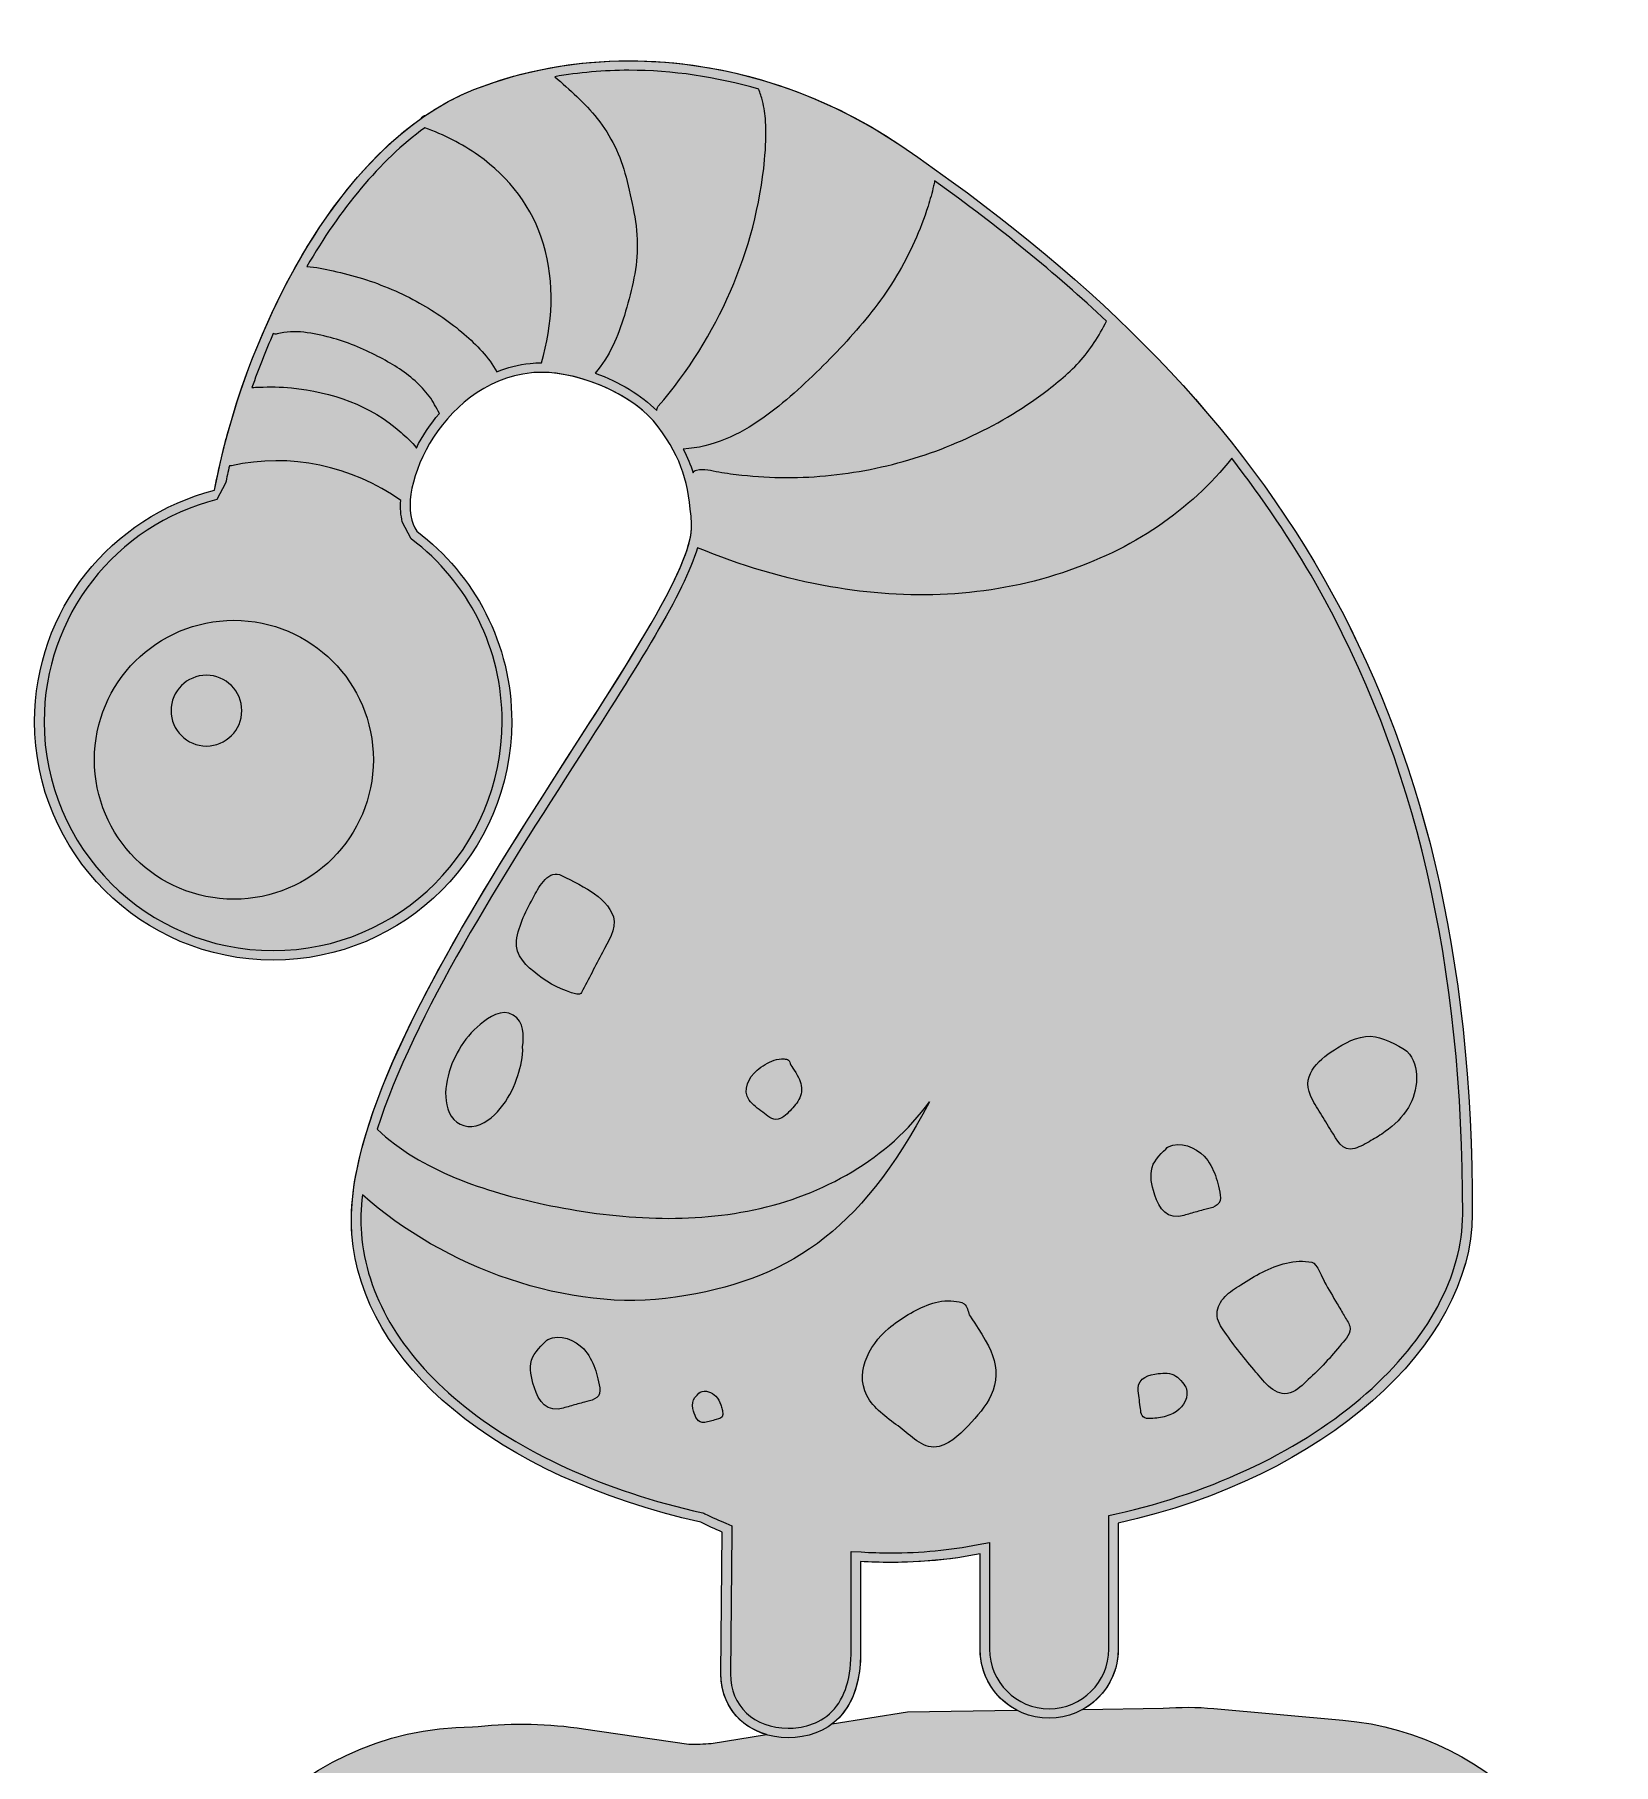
# Model space of a CAD drawing. Header units: millimetres. Extents: x 29 to 221, y -125 to -23.
# Drawn here: x 95.9 to 154.4, y -90 to -25.9 of the extents above; entities that cross this region are included whole.
import ezdxf

# ---------------------------------------------------------------- set-up
doc = ezdxf.new("R2010")
doc.units = ezdxf.units.MM
doc.header["$MEASUREMENT"] = 0
doc.layers.add('engraving', color=7, linetype='Continuous')
doc.layers.add('Layer 1', color=7, linetype='Continuous')

# ---------------------------------------------------------------- blocks, each defined once
blk = doc.blocks.new('block 3')
at = {"layer": 'engraving'}
h = blk.add_hatch(color=1, dxfattribs=at)
h.dxf.hatch_style = 2
edge = h.paths.add_edge_path()
edge.add_spline(control_points=[(95.912, -51.362), (95.912, -56.24), (99.866, -60.194), (104.744, -60.194), (109.621, -60.194), (113.575, -56.24), (113.575, -51.362), (113.575, -48.485), (112.198, -45.929), (110.068, -44.317), (110.068, -44.317), (110.068, -44.317), (110.068, -44.317), (109.121, -43.103), (110.85, -38.822), (114.302, -38.452), (114.422, -38.439), (114.546, -38.433), (114.674, -38.433), (116.177, -38.433), (118.157, -39.298), (118.993, -40.445), (119.9, -41.689), (120.126, -42.501), (120.234, -44.037), (120.455, -47.193), (108.898, -60.516), (107.734, -68.588), (107.733, -68.592), (107.733, -68.595), (107.732, -68.599), (107.732, -68.599), (107.733, -68.6), (107.733, -68.6), (107.645, -69.214), (107.615, -69.798), (107.658, -70.344), (108.031, -75.152), (112.998, -79.294), (120.571, -81.006), (120.833, -81.136), (121.098, -81.259), (121.371, -81.37), (121.371, -81.37), (121.319, -86.62), (121.319, -86.62), (121.319, -88.027), (122.403, -88.981), (123.811, -88.981), (125.218, -88.981), (126.538, -88.104), (126.488, -85.705), (126.488, -85.705), (126.488, -82.459), (126.488, -82.459), (126.858, -82.48), (127.229, -82.492), (127.6, -82.492), (128.711, -82.492), (129.827, -82.392), (130.911, -82.178), (130.911, -82.178), (130.911, -85.705), (130.911, -85.705), (130.911, -87.112), (132.062, -88.264), (133.469, -88.264), (134.876, -88.264), (136.028, -87.112), (136.028, -85.705), (136.028, -85.705), (136.028, -81.037), (136.028, -81.037), (143.676, -79.345), (149.121, -74.457), (149.133, -69.604), (149.181, -50.37), (141.499, -39.272), (127.975, -30.038), (125.023, -28.023), (121.457, -26.899), (117.913, -26.899), (115.958, -26.899), (114.008, -27.241), (112.174, -27.965), (111.557, -28.209), (110.965, -28.531), (110.399, -28.914), (110.32, -28.917), (110.262, -28.965), (110.228, -29.031), (106.721, -31.504), (104.229, -36.41), (103.046, -40.749), (102.999, -40.895), (102.959, -41.044), (102.929, -41.194), (102.789, -41.742), (102.671, -42.279), (102.576, -42.799), (102.576, -42.8), (102.576, -42.8), (102.576, -42.8), (98.747, -43.766), (95.912, -47.233), (95.912, -51.362)], knot_values=[0, 0, 0, 0, 1, 1, 1, 2, 2, 2, 3, 3, 3, 4, 4, 4, 5, 5, 5, 6, 6, 6, 7, 7, 7, 8, 8, 8, 9, 9, 9, 10, 10, 10, 11, 11, 11, 12, 12, 12, 13, 13, 13, 14, 14, 14, 15, 15, 15, 16, 16, 16, 17, 17, 17, 18, 18, 18, 19, 19, 19, 20, 20, 20, 21, 21, 21, 22, 22, 22, 23, 23, 23, 24, 24, 24, 25, 25, 25, 26, 26, 26, 27, 27, 27, 28, 28, 28, 29, 29, 29, 30, 30, 30, 31, 31, 31, 32, 32, 32, 33, 33, 33, 34, 34, 34, 35, 35, 35, 35], degree=3, periodic=1)
edge = h.paths.add_edge_path()
edge.add_spline(control_points=[(120.452, -44.925), (122.037, -45.582), (123.687, -46.077), (125.378, -46.372), (128.233, -46.87), (131.205, -46.772), (133.966, -45.852), (135.218, -45.434), (136.428, -44.87), (137.518, -44.122), (138.524, -43.433), (139.48, -42.584), (140.23, -41.614), (141.39, -43.106), (142.425, -44.644), (143.337, -46.246), (147.023, -52.721), (148.803, -60.361), (148.78, -69.604), (148.774, -71.864), (147.507, -74.221), (145.211, -76.241), (142.858, -78.311), (139.569, -79.892), (135.952, -80.692), (135.952, -80.692), (135.675, -80.754), (135.675, -80.754), (135.675, -80.754), (135.675, -85.705), (135.675, -85.705), (135.675, -86.921), (134.686, -87.911), (133.469, -87.911), (132.253, -87.911), (131.264, -86.921), (131.264, -85.705), (131.264, -85.705), (131.264, -81.749), (131.264, -81.749), (131.264, -81.749), (130.843, -81.832), (130.843, -81.832), (129.809, -82.035), (128.718, -82.139), (127.6, -82.139), (127.24, -82.139), (126.873, -82.128), (126.509, -82.106), (126.509, -82.106), (126.136, -82.084), (126.136, -82.084), (126.136, -82.084), (126.136, -85.705), (126.136, -85.705), (126.157, -86.737), (125.92, -87.51), (125.43, -88.01), (124.929, -88.521), (124.273, -88.629), (123.811, -88.629), (122.551, -88.629), (121.671, -87.803), (121.671, -86.62), (121.671, -86.62), (121.724, -81.374), (121.724, -81.374), (121.724, -81.374), (121.726, -81.134), (121.726, -81.134), (121.726, -81.134), (121.504, -81.044), (121.504, -81.044), (121.268, -80.948), (121.014, -80.832), (120.728, -80.69), (120.728, -80.69), (120.69, -80.671), (120.69, -80.671), (120.69, -80.671), (120.649, -80.661), (120.649, -80.661), (116.995, -79.835), (113.88, -78.419), (111.64, -76.564), (109.441, -74.744), (108.186, -72.583), (108.009, -70.317), (107.974, -69.865), (107.991, -69.386), (108.049, -68.884), (111.052, -71.567), (115.706, -73.276), (119.644, -72.674), (123.721, -72.05), (126.425, -70.393), (129.04, -65.439), (127.522, -67.555), (125.084, -68.899), (122.537, -69.439), (119.989, -69.978), (117.332, -69.77), (114.784, -69.236), (112.615, -68.78), (110.207, -67.987), (108.596, -66.458), (109.939, -62.225), (113.268, -57.039), (116.081, -52.656), (118.21, -49.34), (119.965, -46.604), (120.452, -44.925)], knot_values=[0, 0, 0, 0, 1, 1, 1, 2, 2, 2, 3, 3, 3, 4, 4, 4, 5, 5, 5, 6, 6, 6, 7, 7, 7, 8, 8, 8, 9, 9, 9, 10, 10, 10, 11, 11, 11, 12, 12, 12, 13, 13, 13, 14, 14, 14, 15, 15, 15, 16, 16, 16, 17, 17, 17, 18, 18, 18, 19, 19, 19, 20, 20, 20, 21, 21, 21, 22, 22, 22, 23, 23, 23, 24, 24, 24, 25, 25, 25, 26, 26, 26, 27, 27, 27, 28, 28, 28, 29, 29, 29, 30, 30, 30, 31, 31, 31, 32, 32, 32, 33, 33, 33, 34, 34, 34, 35, 35, 35, 36, 36, 36, 37, 37, 37, 37], degree=3, periodic=1)
edge = h.paths.add_edge_path()
edge.add_spline(control_points=[(119.927, -41.274), (121.007, -41.211), (121.992, -40.753), (122.866, -40.132), (123.676, -39.557), (124.405, -38.879), (125.108, -38.18), (125.785, -37.507), (126.435, -36.803), (127.015, -36.045), (127.594, -35.286), (128.098, -34.456), (128.489, -33.584), (128.679, -33.161), (128.847, -32.721), (128.988, -32.278), (129.066, -32.033), (129.135, -31.784), (129.191, -31.533), (129.205, -31.469), (129.219, -31.409), (129.231, -31.349), (131.608, -33.051), (133.718, -34.771), (135.594, -36.539), (135.311, -37.089), (135.004, -37.596), (134.579, -38.056), (134.152, -38.516), (133.665, -38.911), (133.159, -39.28), (131.353, -40.597), (129.24, -41.522), (127.054, -41.982), (125.961, -42.213), (124.849, -42.334), (123.731, -42.329), (123.184, -42.327), (122.638, -42.296), (122.094, -42.237), (121.811, -42.206), (121.528, -42.168), (121.246, -42.121), (120.964, -42.073), (120.7, -41.986), (120.416, -42.051), (120.349, -42.067), (120.311, -42.108), (120.286, -42.156), (120.196, -41.861), (120.081, -41.572), (119.927, -41.274)], knot_values=[0, 0, 0, 0, 1, 1, 1, 2, 2, 2, 3, 3, 3, 4, 4, 4, 5, 5, 5, 6, 6, 6, 7, 7, 7, 8, 8, 8, 9, 9, 9, 10, 10, 10, 11, 11, 11, 12, 12, 12, 13, 13, 13, 14, 14, 14, 15, 15, 15, 16, 16, 16, 17, 17, 17, 17], degree=3, periodic=1)
edge = h.paths.add_edge_path()
edge.add_spline(control_points=[(116.664, -38.462), (117.192, -37.854), (117.52, -37.09), (117.745, -36.324), (117.979, -35.529), (118.214, -34.674), (118.225, -33.841), (118.238, -32.967), (118.019, -32.055), (117.806, -31.212), (117.603, -30.407), (117.254, -29.683), (116.736, -29.034), (116.277, -28.459), (115.725, -27.967), (115.167, -27.49), (116.06, -27.333), (116.977, -27.251), (117.913, -27.251), (119.527, -27.251), (121.152, -27.493), (122.721, -27.95), (122.768, -28.095), (122.822, -28.239), (122.859, -28.387), (122.919, -28.632), (122.954, -28.884), (122.973, -29.135), (123.008, -29.612), (122.98, -30.092), (122.935, -30.568), (122.619, -33.932), (121.193, -37.133), (119.001, -39.691), (118.958, -39.741), (118.943, -39.797), (118.943, -39.852), (118.376, -39.277), (117.549, -38.781), (116.664, -38.462)], knot_values=[0, 0, 0, 0, 1, 1, 1, 2, 2, 2, 3, 3, 3, 4, 4, 4, 5, 5, 5, 6, 6, 6, 7, 7, 7, 8, 8, 8, 9, 9, 9, 10, 10, 10, 11, 11, 11, 12, 12, 12, 13, 13, 13, 13], degree=3, periodic=1)
edge = h.paths.add_edge_path()
edge.add_spline(control_points=[(113.025, -38.41), (112.728, -37.879), (112.265, -37.408), (111.815, -37.018), (111.308, -36.578), (110.751, -36.202), (110.167, -35.871), (109.498, -35.493), (108.789, -35.193), (108.056, -34.964), (107.696, -34.852), (107.331, -34.756), (106.963, -34.678), (106.659, -34.613), (106.314, -34.521), (105.993, -34.517), (107.198, -32.421), (108.679, -30.596), (110.36, -29.379), (111.06, -29.634), (111.73, -29.976), (112.34, -30.404), (113.489, -31.212), (114.346, -32.333), (114.75, -33.685), (115.179, -35.125), (115.095, -36.65), (114.675, -38.08), (114.675, -38.08), (114.674, -38.08), (114.674, -38.08), (114.533, -38.08), (114.395, -38.087), (114.264, -38.101), (113.821, -38.149), (113.409, -38.259), (113.025, -38.41)], knot_values=[0, 0, 0, 0, 1, 1, 1, 2, 2, 2, 3, 3, 3, 4, 4, 4, 5, 5, 5, 6, 6, 6, 7, 7, 7, 8, 8, 8, 9, 9, 9, 10, 10, 10, 11, 11, 11, 12, 12, 12, 12], degree=3, periodic=1)
edge = h.paths.add_edge_path()
edge.add_spline(control_points=[(109.481, -40.658), (108.352, -39.653), (106.907, -39.153), (105.418, -39.009), (105.022, -38.971), (104.623, -38.965), (104.225, -38.982), (104.14, -38.986), (104.048, -38.986), (103.958, -38.994), (104.193, -38.321), (104.458, -37.653), (104.747, -36.995), (104.789, -37.015), (104.837, -37.025), (104.895, -37.009), (105.525, -36.838), (106.242, -36.979), (106.861, -37.143), (107.472, -37.305), (108.059, -37.548), (108.619, -37.841), (109.103, -38.094), (109.589, -38.382), (109.996, -38.749), (110.188, -38.923), (110.366, -39.112), (110.522, -39.319), (110.673, -39.519), (110.78, -39.739), (110.898, -39.957), (110.551, -40.363), (110.265, -40.801), (110.044, -41.235), (109.896, -41.008), (109.651, -40.809), (109.481, -40.658)], knot_values=[0, 0, 0, 0, 1, 1, 1, 2, 2, 2, 3, 3, 3, 4, 4, 4, 5, 5, 5, 6, 6, 6, 7, 7, 7, 8, 8, 8, 9, 9, 9, 10, 10, 10, 11, 11, 11, 12, 12, 12, 12], degree=3, periodic=1)
edge = h.paths.add_edge_path()
edge.add_spline(control_points=[(96.265, -51.362), (96.265, -47.473), (98.896, -44.092), (102.663, -43.142), (102.663, -43.142), (102.984, -42.54), (102.984, -42.54), (103.027, -42.326), (103.074, -42.11), (103.123, -41.893), (103.149, -41.895), (103.174, -41.9), (103.2, -41.894), (105.379, -41.397), (107.649, -41.902), (109.467, -43.174), (109.448, -43.463), (109.467, -43.73), (109.525, -43.964), (109.525, -43.964), (109.855, -44.598), (109.855, -44.598), (111.995, -46.218), (113.222, -48.683), (113.222, -51.362), (113.222, -56.038), (109.419, -59.841), (104.744, -59.841), (100.068, -59.841), (96.265, -56.038), (96.265, -51.362)], knot_values=[0, 0, 0, 0, 1, 1, 1, 2, 2, 2, 3, 3, 3, 4, 4, 4, 5, 5, 5, 6, 6, 6, 7, 7, 7, 8, 8, 8, 9, 9, 9, 10, 10, 10, 10], degree=3, periodic=1)
h = blk.add_hatch(color=1, dxfattribs=at)
h.dxf.hatch_style = 2
edge = h.paths.add_edge_path()
edge.add_spline(control_points=[(98.127, -52.777), (98.127, -55.628), (100.439, -57.94), (103.291, -57.94), (106.142, -57.94), (108.454, -55.628), (108.454, -52.777), (108.454, -49.925), (106.142, -47.613), (103.291, -47.613), (100.439, -47.613), (98.127, -49.925), (98.127, -52.777)], knot_values=[0, 0, 0, 0, 1, 1, 1, 2, 2, 2, 3, 3, 3, 4, 4, 4, 4], degree=3, periodic=1)
edge = h.paths.add_edge_path()
edge.add_spline(control_points=[(100.964, -50.958), (100.964, -50.234), (101.55, -49.648), (102.274, -49.648), (102.997, -49.648), (103.584, -50.234), (103.584, -50.958), (103.584, -51.681), (102.997, -52.268), (102.274, -52.268), (101.55, -52.268), (100.964, -51.681), (100.964, -50.958)], knot_values=[0, 0, 0, 0, 1, 1, 1, 2, 2, 2, 3, 3, 3, 4, 4, 4, 4], degree=3, periodic=1)
h = blk.add_hatch(color=1, dxfattribs=at)
h.dxf.hatch_style = 2
edge = h.paths.add_edge_path()
edge.add_spline(control_points=[(114.537, -60.742), (114.964, -61.081), (115.46, -61.321), (115.988, -61.454), (116.049, -61.469), (116.128, -61.451), (116.159, -61.39), (116.418, -60.897), (116.677, -60.403), (116.935, -59.909), (117.138, -59.522), (117.462, -59.058), (117.338, -58.597), (117.231, -58.2), (116.846, -57.879), (116.519, -57.656), (116.195, -57.435), (115.509, -57.106), (115.44, -57.069), (114.947, -56.805), (114.601, -57.461), (114.41, -57.811), (114.128, -58.325), (113.827, -58.887), (113.754, -59.478), (113.686, -60.03), (114.144, -60.43), (114.537, -60.742)], knot_values=[0, 0, 0, 0, 1, 1, 1, 2, 2, 2, 3, 3, 3, 4, 4, 4, 5, 5, 5, 6, 6, 6, 7, 7, 7, 8, 8, 8, 9, 9, 9, 9], degree=3, periodic=1)
h = blk.add_hatch(color=1, dxfattribs=at)
h.dxf.hatch_style = 2
edge = h.paths.add_edge_path()
edge.add_spline(control_points=[(111.625, -63.501), (111.828, -63.153), (112.094, -62.832), (112.404, -62.575), (112.727, -62.307), (113.208, -61.972), (113.633, -62.228), (114.034, -62.469), (114.037, -62.993), (113.977, -63.403), (114.008, -63.751), (113.904, -64.144), (113.803, -64.461), (113.68, -64.852), (113.499, -65.236), (113.25, -65.563), (112.998, -65.893), (112.672, -66.219), (112.257, -66.325), (111.842, -66.431), (111.428, -66.23), (111.258, -65.837), (110.945, -65.108), (111.247, -64.148), (111.625, -63.501)], knot_values=[0, 0, 0, 0, 1, 1, 1, 2, 2, 2, 3, 3, 3, 4, 4, 4, 5, 5, 5, 6, 6, 6, 7, 7, 7, 8, 8, 8, 8], degree=3, periodic=1)
h = blk.add_hatch(color=1, dxfattribs=at)
h.dxf.hatch_style = 2
edge = h.paths.add_edge_path()
edge.add_spline(control_points=[(143.144, -65.211), (143.243, -65.441), (143.391, -65.651), (143.522, -65.865), (143.653, -66.079), (143.785, -66.294), (143.916, -66.509), (144.118, -66.838), (144.314, -67.299), (144.782, -67.168), (144.992, -67.109), (145.194, -66.983), (145.383, -66.878), (145.564, -66.776), (145.74, -66.666), (145.908, -66.545), (146.246, -66.302), (146.557, -66.007), (146.77, -65.646), (147.13, -65.039), (147.238, -64.114), (146.715, -63.562), (146.661, -63.505), (145.921, -63.083), (145.551, -63.029), (145.043, -62.955), (144.569, -63.178), (144.148, -63.439), (143.524, -63.826), (142.791, -64.389), (143.144, -65.211)], knot_values=[0, 0, 0, 0, 1, 1, 1, 2, 2, 2, 3, 3, 3, 4, 4, 4, 5, 5, 5, 6, 6, 6, 7, 7, 7, 8, 8, 8, 9, 9, 9, 10, 10, 10, 10], degree=3, periodic=1)
h = blk.add_hatch(color=1, dxfattribs=at)
h.dxf.hatch_style = 2
edge = h.paths.add_edge_path()
edge.add_spline(control_points=[(122.367, -65.376), (122.491, -65.559), (122.697, -65.688), (122.868, -65.823), (123.031, -65.951), (123.207, -66.14), (123.435, -66.087), (123.635, -66.04), (123.795, -65.857), (123.931, -65.714), (124.068, -65.571), (124.198, -65.411), (124.266, -65.222), (124.339, -65.019), (124.312, -64.812), (124.229, -64.616), (124.15, -64.428), (123.901, -64.071), (123.898, -64.064), (123.878, -64.011), (123.867, -63.929), (123.818, -63.894), (123.777, -63.865), (123.709, -63.859), (123.661, -63.853), (123.537, -63.837), (123.409, -63.86), (123.292, -63.901), (123.062, -63.981), (122.844, -64.119), (122.657, -64.274), (122.346, -64.533), (122.107, -64.997), (122.367, -65.376)], knot_values=[0, 0, 0, 0, 1, 1, 1, 2, 2, 2, 3, 3, 3, 4, 4, 4, 5, 5, 5, 6, 6, 6, 7, 7, 7, 8, 8, 8, 9, 9, 9, 10, 10, 10, 11, 11, 11, 11], degree=3, periodic=1)
h = blk.add_hatch(color=1, dxfattribs=at)
h.dxf.hatch_style = 2
edge = h.paths.add_edge_path()
edge.add_spline(control_points=[(138.27, -69.68), (138.434, -69.659), (138.595, -69.603), (138.754, -69.56), (138.914, -69.515), (139.075, -69.471), (139.235, -69.427), (139.481, -69.36), (139.81, -69.32), (139.812, -68.999), (139.813, -68.855), (139.77, -68.704), (139.738, -68.564), (139.707, -68.431), (139.669, -68.299), (139.623, -68.169), (139.531, -67.91), (139.4, -67.66), (139.211, -67.458), (138.891, -67.119), (138.324, -66.88), (137.877, -67.111), (137.831, -67.135), (137.428, -67.527), (137.326, -67.752), (137.186, -68.061), (137.241, -68.403), (137.329, -68.717), (137.461, -69.184), (137.684, -69.753), (138.27, -69.68)], knot_values=[0, 0, 0, 0, 1, 1, 1, 2, 2, 2, 3, 3, 3, 4, 4, 4, 5, 5, 5, 6, 6, 6, 7, 7, 7, 8, 8, 8, 9, 9, 9, 10, 10, 10, 10], degree=3, periodic=1)
h = blk.add_hatch(color=1, dxfattribs=at)
h.dxf.hatch_style = 2
edge = h.paths.add_edge_path()
edge.add_spline(control_points=[(139.687, -73.285), (139.682, -73.544), (139.827, -73.76), (139.969, -73.964), (140.329, -74.476), (140.713, -74.971), (141.122, -75.444), (141.433, -75.804), (141.846, -76.385), (142.399, -76.215), (142.657, -76.136), (142.871, -75.901), (143.063, -75.724), (143.278, -75.526), (143.486, -75.321), (143.687, -75.108), (143.899, -74.882), (144.103, -74.647), (144.298, -74.406), (144.449, -74.22), (144.669, -74.012), (144.6, -73.749), (144.563, -73.608), (144.458, -73.482), (144.388, -73.357), (144.305, -73.209), (144.222, -73.062), (144.135, -72.916), (143.975, -72.65), (143.818, -72.382), (143.665, -72.111), (143.599, -71.993), (143.387, -71.423), (143.197, -71.381), (142.58, -71.244), (141.912, -71.473), (141.366, -71.746), (141.088, -71.885), (140.823, -72.047), (140.563, -72.214), (140.36, -72.343), (140.148, -72.475), (139.982, -72.651), (139.817, -72.826), (139.691, -73.039), (139.687, -73.285)], knot_values=[0, 0, 0, 0, 1, 1, 1, 2, 2, 2, 3, 3, 3, 4, 4, 4, 5, 5, 5, 6, 6, 6, 7, 7, 7, 8, 8, 8, 9, 9, 9, 10, 10, 10, 11, 11, 11, 12, 12, 12, 13, 13, 13, 14, 14, 14, 15, 15, 15, 15], degree=3, periodic=1)
h = blk.add_hatch(color=1, dxfattribs=at)
h.dxf.hatch_style = 2
edge = h.paths.add_edge_path()
edge.add_spline(control_points=[(126.825, -76.488), (127.125, -76.928), (127.621, -77.238), (128.033, -77.563), (128.424, -77.872), (128.849, -78.327), (129.397, -78.198), (129.88, -78.085), (130.264, -77.645), (130.593, -77.301), (130.922, -76.955), (131.235, -76.571), (131.398, -76.117), (131.574, -75.628), (131.509, -75.129), (131.311, -74.657), (131.121, -74.203), (130.52, -73.345), (130.513, -73.327), (130.464, -73.199), (130.439, -73.002), (130.321, -72.919), (130.222, -72.849), (130.058, -72.832), (129.942, -72.818), (129.643, -72.781), (129.336, -72.836), (129.053, -72.934), (128.499, -73.126), (127.975, -73.459), (127.525, -73.833), (126.776, -74.457), (126.201, -75.574), (126.825, -76.488)], knot_values=[0, 0, 0, 0, 1, 1, 1, 2, 2, 2, 3, 3, 3, 4, 4, 4, 5, 5, 5, 6, 6, 6, 7, 7, 7, 8, 8, 8, 9, 9, 9, 10, 10, 10, 11, 11, 11, 11], degree=3, periodic=1)
h = blk.add_hatch(color=1, dxfattribs=at)
h.dxf.hatch_style = 2
edge = h.paths.add_edge_path()
edge.add_spline(control_points=[(115.3, -76.813), (115.464, -76.792), (115.625, -76.736), (115.784, -76.693), (115.944, -76.648), (116.105, -76.604), (116.265, -76.56), (116.511, -76.493), (116.84, -76.453), (116.842, -76.132), (116.843, -75.988), (116.8, -75.836), (116.768, -75.697), (116.737, -75.564), (116.699, -75.432), (116.653, -75.302), (116.561, -75.043), (116.43, -74.793), (116.241, -74.591), (115.921, -74.252), (115.354, -74.013), (114.907, -74.244), (114.862, -74.268), (114.458, -74.66), (114.356, -74.885), (114.216, -75.194), (114.271, -75.536), (114.359, -75.85), (114.491, -76.317), (114.714, -76.886), (115.3, -76.813)], knot_values=[0, 0, 0, 0, 1, 1, 1, 2, 2, 2, 3, 3, 3, 4, 4, 4, 5, 5, 5, 6, 6, 6, 7, 7, 7, 8, 8, 8, 9, 9, 9, 10, 10, 10, 10], degree=3, periodic=1)
h = blk.add_hatch(color=1, dxfattribs=at)
h.dxf.hatch_style = 2
edge = h.paths.add_edge_path()
edge.add_spline(control_points=[(136.762, -76.052), (136.761, -76.166), (136.784, -76.28), (136.798, -76.393), (136.813, -76.506), (136.828, -76.619), (136.843, -76.732), (136.866, -76.905), (136.862, -77.132), (137.08, -77.164), (137.177, -77.179), (137.284, -77.164), (137.382, -77.155), (137.476, -77.146), (137.569, -77.133), (137.661, -77.114), (137.846, -77.076), (138.028, -77.011), (138.183, -76.901), (138.444, -76.716), (138.659, -76.353), (138.544, -76.027), (138.532, -75.994), (138.304, -75.683), (138.161, -75.593), (137.964, -75.468), (137.727, -75.473), (137.505, -75.504), (137.175, -75.549), (136.768, -75.647), (136.762, -76.052)], knot_values=[0, 0, 0, 0, 1, 1, 1, 2, 2, 2, 3, 3, 3, 4, 4, 4, 5, 5, 5, 6, 6, 6, 7, 7, 7, 8, 8, 8, 9, 9, 9, 10, 10, 10, 10], degree=3, periodic=1)
h = blk.add_hatch(color=1, dxfattribs=at)
h.dxf.hatch_style = 2
edge = h.paths.add_edge_path()
edge.add_spline(control_points=[(120.719, -77.315), (120.791, -77.306), (120.861, -77.281), (120.931, -77.262), (121.001, -77.243), (121.071, -77.224), (121.141, -77.204), (121.249, -77.175), (121.392, -77.157), (121.393, -77.017), (121.394, -76.954), (121.375, -76.888), (121.361, -76.827), (121.347, -76.769), (121.331, -76.711), (121.311, -76.654), (121.27, -76.541), (121.213, -76.431), (121.13, -76.343), (120.991, -76.195), (120.743, -76.091), (120.547, -76.192), (120.527, -76.202), (120.351, -76.373), (120.306, -76.472), (120.245, -76.607), (120.269, -76.756), (120.308, -76.894), (120.365, -77.098), (120.463, -77.347), (120.719, -77.315)], knot_values=[0, 0, 0, 0, 1, 1, 1, 2, 2, 2, 3, 3, 3, 4, 4, 4, 5, 5, 5, 6, 6, 6, 7, 7, 7, 8, 8, 8, 9, 9, 9, 10, 10, 10, 10], degree=3, periodic=1)
at = {"layer": 'engraving', "lineweight": 0}
for points, knots in [([(95.912, -51.362), (95.912, -56.24), (99.866, -60.194), (104.744, -60.194), (109.621, -60.194), (113.575, -56.24), (113.575, -51.362), (113.575, -48.485), (112.198, -45.929), (110.068, -44.317), (110.068, -44.317), (110.068, -44.317), (110.068, -44.317), (109.121, -43.103), (110.85, -38.822), (114.302, -38.452), (114.422, -38.439), (114.546, -38.433), (114.674, -38.433), (116.177, -38.433), (118.157, -39.298), (118.993, -40.445), (119.9, -41.689), (120.126, -42.501), (120.234, -44.037), (120.455, -47.193), (108.898, -60.516), (107.734, -68.588), (107.733, -68.592), (107.733, -68.595), (107.732, -68.599), (107.732, -68.599), (107.733, -68.6), (107.733, -68.6), (107.645, -69.214), (107.615, -69.798), (107.658, -70.344), (108.031, -75.152), (112.998, -79.294), (120.571, -81.006), (120.833, -81.136), (121.098, -81.259), (121.371, -81.37), (121.371, -81.37), (121.319, -86.62), (121.319, -86.62), (121.319, -88.027), (122.403, -88.981), (123.811, -88.981), (125.218, -88.981), (126.538, -88.104), (126.488, -85.705), (126.488, -85.705), (126.488, -82.459), (126.488, -82.459), (126.858, -82.48), (127.229, -82.492), (127.6, -82.492), (128.711, -82.492), (129.827, -82.392), (130.911, -82.178), (130.911, -82.178), (130.911, -85.705), (130.911, -85.705), (130.911, -87.112), (132.062, -88.264), (133.469, -88.264), (134.876, -88.264), (136.028, -87.112), (136.028, -85.705), (136.028, -85.705), (136.028, -81.037), (136.028, -81.037), (143.676, -79.345), (149.121, -74.457), (149.133, -69.604), (149.181, -50.37), (141.499, -39.272), (127.975, -30.038), (125.023, -28.023), (121.457, -26.899), (117.913, -26.899), (115.958, -26.899), (114.008, -27.241), (112.174, -27.965), (111.557, -28.209), (110.965, -28.531), (110.399, -28.914), (110.32, -28.917), (110.262, -28.965), (110.228, -29.031), (106.721, -31.504), (104.229, -36.41), (103.046, -40.749), (102.999, -40.895), (102.959, -41.044), (102.929, -41.194), (102.789, -41.742), (102.671, -42.279), (102.576, -42.799), (102.576, -42.8), (102.576, -42.8), (102.576, -42.8), (98.747, -43.766), (95.912, -47.233), (95.912, -51.362)], [0, 0, 0, 0, 1, 1, 1, 2, 2, 2, 3, 3, 3, 4, 4, 4, 5, 5, 5, 6, 6, 6, 7, 7, 7, 8, 8, 8, 9, 9, 9, 10, 10, 10, 11, 11, 11, 12, 12, 12, 13, 13, 13, 14, 14, 14, 15, 15, 15, 16, 16, 16, 17, 17, 17, 18, 18, 18, 19, 19, 19, 20, 20, 20, 21, 21, 21, 22, 22, 22, 23, 23, 23, 24, 24, 24, 25, 25, 25, 26, 26, 26, 27, 27, 27, 28, 28, 28, 29, 29, 29, 30, 30, 30, 31, 31, 31, 32, 32, 32, 33, 33, 33, 34, 34, 34, 35, 35, 35, 35]), ([(116.664, -38.462), (117.192, -37.854), (117.52, -37.09), (117.745, -36.324), (117.979, -35.529), (118.214, -34.674), (118.225, -33.841), (118.238, -32.967), (118.019, -32.055), (117.806, -31.212), (117.603, -30.407), (117.254, -29.683), (116.736, -29.034), (116.277, -28.459), (115.725, -27.967), (115.167, -27.49), (116.06, -27.333), (116.977, -27.251), (117.913, -27.251), (119.527, -27.251), (121.152, -27.493), (122.721, -27.95), (122.768, -28.095), (122.822, -28.239), (122.859, -28.387), (122.919, -28.632), (122.954, -28.884), (122.973, -29.135), (123.008, -29.612), (122.98, -30.092), (122.935, -30.568), (122.619, -33.932), (121.193, -37.133), (119.001, -39.691), (118.958, -39.741), (118.943, -39.797), (118.943, -39.852), (118.376, -39.277), (117.549, -38.781), (116.664, -38.462)], [0, 0, 0, 0, 1, 1, 1, 2, 2, 2, 3, 3, 3, 4, 4, 4, 5, 5, 5, 6, 6, 6, 7, 7, 7, 8, 8, 8, 9, 9, 9, 10, 10, 10, 11, 11, 11, 12, 12, 12, 13, 13, 13, 13]), ([(113.025, -38.41), (112.728, -37.879), (112.265, -37.408), (111.815, -37.018), (111.308, -36.578), (110.751, -36.202), (110.167, -35.871), (109.498, -35.493), (108.789, -35.193), (108.056, -34.964), (107.696, -34.852), (107.331, -34.756), (106.963, -34.678), (106.659, -34.613), (106.314, -34.521), (105.993, -34.517), (107.198, -32.421), (108.679, -30.596), (110.36, -29.379), (111.06, -29.634), (111.73, -29.976), (112.34, -30.404), (113.489, -31.212), (114.346, -32.333), (114.75, -33.685), (115.179, -35.125), (115.095, -36.65), (114.675, -38.08), (114.675, -38.08), (114.674, -38.08), (114.674, -38.08), (114.533, -38.08), (114.395, -38.087), (114.264, -38.101), (113.821, -38.149), (113.409, -38.259), (113.025, -38.41)], [0, 0, 0, 0, 1, 1, 1, 2, 2, 2, 3, 3, 3, 4, 4, 4, 5, 5, 5, 6, 6, 6, 7, 7, 7, 8, 8, 8, 9, 9, 9, 10, 10, 10, 11, 11, 11, 12, 12, 12, 12]), ([(119.927, -41.274), (121.007, -41.211), (121.992, -40.753), (122.866, -40.132), (123.676, -39.557), (124.405, -38.879), (125.108, -38.18), (125.785, -37.507), (126.435, -36.803), (127.015, -36.045), (127.594, -35.286), (128.098, -34.456), (128.489, -33.584), (128.679, -33.161), (128.847, -32.721), (128.988, -32.278), (129.066, -32.033), (129.135, -31.784), (129.191, -31.533), (129.205, -31.469), (129.219, -31.409), (129.231, -31.349), (131.608, -33.051), (133.718, -34.771), (135.594, -36.539), (135.311, -37.089), (135.004, -37.596), (134.579, -38.056), (134.152, -38.516), (133.665, -38.911), (133.159, -39.28), (131.353, -40.597), (129.24, -41.522), (127.054, -41.982), (125.961, -42.213), (124.849, -42.334), (123.731, -42.329), (123.184, -42.327), (122.638, -42.296), (122.094, -42.237), (121.811, -42.206), (121.528, -42.168), (121.246, -42.121), (120.964, -42.073), (120.7, -41.986), (120.416, -42.051), (120.349, -42.067), (120.311, -42.108), (120.286, -42.156), (120.196, -41.861), (120.081, -41.572), (119.927, -41.274)], [0, 0, 0, 0, 1, 1, 1, 2, 2, 2, 3, 3, 3, 4, 4, 4, 5, 5, 5, 6, 6, 6, 7, 7, 7, 8, 8, 8, 9, 9, 9, 10, 10, 10, 11, 11, 11, 12, 12, 12, 13, 13, 13, 14, 14, 14, 15, 15, 15, 16, 16, 16, 17, 17, 17, 17]), ([(109.481, -40.658), (108.352, -39.653), (106.907, -39.153), (105.418, -39.009), (105.022, -38.971), (104.623, -38.965), (104.225, -38.982), (104.14, -38.986), (104.048, -38.986), (103.958, -38.994), (104.193, -38.321), (104.458, -37.653), (104.747, -36.995), (104.789, -37.015), (104.837, -37.025), (104.895, -37.009), (105.525, -36.838), (106.242, -36.979), (106.861, -37.143), (107.472, -37.305), (108.059, -37.548), (108.619, -37.841), (109.103, -38.094), (109.589, -38.382), (109.996, -38.749), (110.188, -38.923), (110.366, -39.112), (110.522, -39.319), (110.673, -39.519), (110.78, -39.739), (110.898, -39.957), (110.551, -40.363), (110.265, -40.801), (110.044, -41.235), (109.896, -41.008), (109.651, -40.809), (109.481, -40.658)], [0, 0, 0, 0, 1, 1, 1, 2, 2, 2, 3, 3, 3, 4, 4, 4, 5, 5, 5, 6, 6, 6, 7, 7, 7, 8, 8, 8, 9, 9, 9, 10, 10, 10, 11, 11, 11, 12, 12, 12, 12]), ([(96.265, -51.362), (96.265, -47.473), (98.896, -44.092), (102.663, -43.142), (102.663, -43.142), (102.984, -42.54), (102.984, -42.54), (103.027, -42.326), (103.074, -42.11), (103.123, -41.893), (103.149, -41.895), (103.174, -41.9), (103.2, -41.894), (105.379, -41.397), (107.649, -41.902), (109.467, -43.174), (109.448, -43.463), (109.467, -43.73), (109.525, -43.964), (109.525, -43.964), (109.855, -44.598), (109.855, -44.598), (111.995, -46.218), (113.222, -48.683), (113.222, -51.362), (113.222, -56.038), (109.419, -59.841), (104.744, -59.841), (100.068, -59.841), (96.265, -56.038), (96.265, -51.362)], [0, 0, 0, 0, 1, 1, 1, 2, 2, 2, 3, 3, 3, 4, 4, 4, 5, 5, 5, 6, 6, 6, 7, 7, 7, 8, 8, 8, 9, 9, 9, 10, 10, 10, 10]), ([(120.452, -44.925), (122.037, -45.582), (123.687, -46.077), (125.378, -46.372), (128.233, -46.87), (131.205, -46.772), (133.966, -45.852), (135.218, -45.434), (136.428, -44.87), (137.518, -44.122), (138.524, -43.433), (139.48, -42.584), (140.23, -41.614), (141.39, -43.106), (142.425, -44.644), (143.337, -46.246), (147.023, -52.721), (148.803, -60.361), (148.78, -69.604), (148.774, -71.864), (147.507, -74.221), (145.211, -76.241), (142.858, -78.311), (139.569, -79.892), (135.952, -80.692), (135.952, -80.692), (135.675, -80.754), (135.675, -80.754), (135.675, -80.754), (135.675, -85.705), (135.675, -85.705), (135.675, -86.921), (134.686, -87.911), (133.469, -87.911), (132.253, -87.911), (131.264, -86.921), (131.264, -85.705), (131.264, -85.705), (131.264, -81.749), (131.264, -81.749), (131.264, -81.749), (130.843, -81.832), (130.843, -81.832), (129.809, -82.035), (128.718, -82.139), (127.6, -82.139), (127.24, -82.139), (126.873, -82.128), (126.509, -82.106), (126.509, -82.106), (126.136, -82.084), (126.136, -82.084), (126.136, -82.084), (126.136, -85.705), (126.136, -85.705), (126.157, -86.737), (125.92, -87.51), (125.43, -88.01), (124.929, -88.521), (124.273, -88.629), (123.811, -88.629), (122.551, -88.629), (121.671, -87.803), (121.671, -86.62), (121.671, -86.62), (121.724, -81.374), (121.724, -81.374), (121.724, -81.374), (121.726, -81.134), (121.726, -81.134), (121.726, -81.134), (121.504, -81.044), (121.504, -81.044), (121.268, -80.948), (121.014, -80.832), (120.728, -80.69), (120.728, -80.69), (120.69, -80.671), (120.69, -80.671), (120.69, -80.671), (120.649, -80.661), (120.649, -80.661), (116.995, -79.835), (113.88, -78.419), (111.64, -76.564), (109.441, -74.744), (108.186, -72.583), (108.009, -70.317), (107.974, -69.865), (107.991, -69.386), (108.049, -68.884), (111.052, -71.567), (115.706, -73.276), (119.644, -72.674), (123.721, -72.05), (126.425, -70.393), (129.04, -65.439), (127.522, -67.555), (125.084, -68.899), (122.537, -69.439), (119.989, -69.978), (117.332, -69.77), (114.784, -69.236), (112.615, -68.78), (110.207, -67.987), (108.596, -66.458), (109.939, -62.225), (113.268, -57.039), (116.081, -52.656), (118.21, -49.34), (119.965, -46.604), (120.452, -44.925)], [0, 0, 0, 0, 1, 1, 1, 2, 2, 2, 3, 3, 3, 4, 4, 4, 5, 5, 5, 6, 6, 6, 7, 7, 7, 8, 8, 8, 9, 9, 9, 10, 10, 10, 11, 11, 11, 12, 12, 12, 13, 13, 13, 14, 14, 14, 15, 15, 15, 16, 16, 16, 17, 17, 17, 18, 18, 18, 19, 19, 19, 20, 20, 20, 21, 21, 21, 22, 22, 22, 23, 23, 23, 24, 24, 24, 25, 25, 25, 26, 26, 26, 27, 27, 27, 28, 28, 28, 29, 29, 29, 30, 30, 30, 31, 31, 31, 32, 32, 32, 33, 33, 33, 34, 34, 34, 35, 35, 35, 36, 36, 36, 37, 37, 37, 37]), ([(98.127, -52.777), (98.127, -55.628), (100.439, -57.94), (103.291, -57.94), (106.142, -57.94), (108.454, -55.628), (108.454, -52.777), (108.454, -49.925), (106.142, -47.613), (103.291, -47.613), (100.439, -47.613), (98.127, -49.925), (98.127, -52.777)], [0, 0, 0, 0, 1, 1, 1, 2, 2, 2, 3, 3, 3, 4, 4, 4, 4]), ([(100.964, -50.958), (100.964, -50.234), (101.55, -49.648), (102.274, -49.648), (102.997, -49.648), (103.584, -50.234), (103.584, -50.958), (103.584, -51.681), (102.997, -52.268), (102.274, -52.268), (101.55, -52.268), (100.964, -51.681), (100.964, -50.958)], [0, 0, 0, 0, 1, 1, 1, 2, 2, 2, 3, 3, 3, 4, 4, 4, 4]), ([(114.537, -60.742), (114.964, -61.081), (115.46, -61.321), (115.988, -61.454), (116.049, -61.469), (116.128, -61.451), (116.159, -61.39), (116.418, -60.897), (116.677, -60.403), (116.935, -59.909), (117.138, -59.522), (117.462, -59.058), (117.338, -58.597), (117.231, -58.2), (116.846, -57.879), (116.519, -57.656), (116.195, -57.435), (115.509, -57.106), (115.44, -57.069), (114.947, -56.805), (114.601, -57.461), (114.41, -57.811), (114.128, -58.325), (113.827, -58.887), (113.754, -59.478), (113.686, -60.03), (114.144, -60.43), (114.537, -60.742)], [0, 0, 0, 0, 1, 1, 1, 2, 2, 2, 3, 3, 3, 4, 4, 4, 5, 5, 5, 6, 6, 6, 7, 7, 7, 8, 8, 8, 9, 9, 9, 9]), ([(111.625, -63.501), (111.828, -63.153), (112.094, -62.832), (112.404, -62.575), (112.727, -62.307), (113.208, -61.972), (113.633, -62.228), (114.034, -62.469), (114.037, -62.993), (113.977, -63.403), (114.008, -63.751), (113.904, -64.144), (113.803, -64.461), (113.68, -64.852), (113.499, -65.236), (113.25, -65.563), (112.998, -65.893), (112.672, -66.219), (112.257, -66.325), (111.842, -66.431), (111.428, -66.23), (111.258, -65.837), (110.945, -65.108), (111.247, -64.148), (111.625, -63.501)], [0, 0, 0, 0, 1, 1, 1, 2, 2, 2, 3, 3, 3, 4, 4, 4, 5, 5, 5, 6, 6, 6, 7, 7, 7, 8, 8, 8, 8]), ([(143.144, -65.211), (143.243, -65.441), (143.391, -65.651), (143.522, -65.865), (143.653, -66.079), (143.785, -66.294), (143.916, -66.509), (144.118, -66.838), (144.314, -67.299), (144.782, -67.168), (144.992, -67.109), (145.194, -66.983), (145.383, -66.878), (145.564, -66.776), (145.74, -66.666), (145.908, -66.545), (146.246, -66.302), (146.557, -66.007), (146.77, -65.646), (147.13, -65.039), (147.238, -64.114), (146.715, -63.562), (146.661, -63.505), (145.921, -63.083), (145.551, -63.029), (145.043, -62.955), (144.569, -63.178), (144.148, -63.439), (143.524, -63.826), (142.791, -64.389), (143.144, -65.211)], [0, 0, 0, 0, 1, 1, 1, 2, 2, 2, 3, 3, 3, 4, 4, 4, 5, 5, 5, 6, 6, 6, 7, 7, 7, 8, 8, 8, 9, 9, 9, 10, 10, 10, 10]), ([(122.367, -65.376), (122.491, -65.559), (122.697, -65.688), (122.868, -65.823), (123.031, -65.951), (123.207, -66.14), (123.435, -66.087), (123.635, -66.04), (123.795, -65.857), (123.931, -65.714), (124.068, -65.571), (124.198, -65.411), (124.266, -65.222), (124.339, -65.019), (124.312, -64.812), (124.229, -64.616), (124.15, -64.428), (123.901, -64.071), (123.898, -64.064), (123.878, -64.011), (123.867, -63.929), (123.818, -63.894), (123.777, -63.865), (123.709, -63.859), (123.661, -63.853), (123.537, -63.837), (123.409, -63.86), (123.292, -63.901), (123.062, -63.981), (122.844, -64.119), (122.657, -64.274), (122.346, -64.533), (122.107, -64.997), (122.367, -65.376)], [0, 0, 0, 0, 1, 1, 1, 2, 2, 2, 3, 3, 3, 4, 4, 4, 5, 5, 5, 6, 6, 6, 7, 7, 7, 8, 8, 8, 9, 9, 9, 10, 10, 10, 11, 11, 11, 11]), ([(138.27, -69.68), (138.434, -69.659), (138.595, -69.603), (138.754, -69.56), (138.914, -69.515), (139.075, -69.471), (139.235, -69.427), (139.481, -69.36), (139.81, -69.32), (139.812, -68.999), (139.813, -68.855), (139.77, -68.704), (139.738, -68.564), (139.707, -68.431), (139.669, -68.299), (139.623, -68.169), (139.531, -67.91), (139.4, -67.66), (139.211, -67.458), (138.891, -67.119), (138.324, -66.88), (137.877, -67.111), (137.831, -67.135), (137.428, -67.527), (137.326, -67.752), (137.186, -68.061), (137.241, -68.403), (137.329, -68.717), (137.461, -69.184), (137.684, -69.753), (138.27, -69.68)], [0, 0, 0, 0, 1, 1, 1, 2, 2, 2, 3, 3, 3, 4, 4, 4, 5, 5, 5, 6, 6, 6, 7, 7, 7, 8, 8, 8, 9, 9, 9, 10, 10, 10, 10]), ([(139.687, -73.285), (139.682, -73.544), (139.827, -73.76), (139.969, -73.964), (140.329, -74.476), (140.713, -74.971), (141.122, -75.444), (141.433, -75.804), (141.846, -76.385), (142.399, -76.215), (142.657, -76.136), (142.871, -75.901), (143.063, -75.724), (143.278, -75.526), (143.486, -75.321), (143.687, -75.108), (143.899, -74.882), (144.103, -74.647), (144.298, -74.406), (144.449, -74.22), (144.669, -74.012), (144.6, -73.749), (144.563, -73.608), (144.458, -73.482), (144.388, -73.357), (144.305, -73.209), (144.222, -73.062), (144.135, -72.916), (143.975, -72.65), (143.818, -72.382), (143.665, -72.111), (143.599, -71.993), (143.387, -71.423), (143.197, -71.381), (142.58, -71.244), (141.912, -71.473), (141.366, -71.746), (141.088, -71.885), (140.823, -72.047), (140.563, -72.214), (140.36, -72.343), (140.148, -72.475), (139.982, -72.651), (139.817, -72.826), (139.691, -73.039), (139.687, -73.285)], [0, 0, 0, 0, 1, 1, 1, 2, 2, 2, 3, 3, 3, 4, 4, 4, 5, 5, 5, 6, 6, 6, 7, 7, 7, 8, 8, 8, 9, 9, 9, 10, 10, 10, 11, 11, 11, 12, 12, 12, 13, 13, 13, 14, 14, 14, 15, 15, 15, 15]), ([(126.825, -76.488), (127.125, -76.928), (127.621, -77.238), (128.033, -77.563), (128.424, -77.872), (128.849, -78.327), (129.397, -78.198), (129.88, -78.085), (130.264, -77.645), (130.593, -77.301), (130.922, -76.955), (131.235, -76.571), (131.398, -76.117), (131.574, -75.628), (131.509, -75.129), (131.311, -74.657), (131.121, -74.203), (130.52, -73.345), (130.513, -73.327), (130.464, -73.199), (130.439, -73.002), (130.321, -72.919), (130.222, -72.849), (130.058, -72.832), (129.942, -72.818), (129.643, -72.781), (129.336, -72.836), (129.053, -72.934), (128.499, -73.126), (127.975, -73.459), (127.525, -73.833), (126.776, -74.457), (126.201, -75.574), (126.825, -76.488)], [0, 0, 0, 0, 1, 1, 1, 2, 2, 2, 3, 3, 3, 4, 4, 4, 5, 5, 5, 6, 6, 6, 7, 7, 7, 8, 8, 8, 9, 9, 9, 10, 10, 10, 11, 11, 11, 11]), ([(115.3, -76.813), (115.464, -76.792), (115.625, -76.736), (115.784, -76.693), (115.944, -76.648), (116.105, -76.604), (116.265, -76.56), (116.511, -76.493), (116.84, -76.453), (116.842, -76.132), (116.843, -75.988), (116.8, -75.836), (116.768, -75.697), (116.737, -75.564), (116.699, -75.432), (116.653, -75.302), (116.561, -75.043), (116.43, -74.793), (116.241, -74.591), (115.921, -74.252), (115.354, -74.013), (114.907, -74.244), (114.862, -74.268), (114.458, -74.66), (114.356, -74.885), (114.216, -75.194), (114.271, -75.536), (114.359, -75.85), (114.491, -76.317), (114.714, -76.886), (115.3, -76.813)], [0, 0, 0, 0, 1, 1, 1, 2, 2, 2, 3, 3, 3, 4, 4, 4, 5, 5, 5, 6, 6, 6, 7, 7, 7, 8, 8, 8, 9, 9, 9, 10, 10, 10, 10]), ([(136.762, -76.052), (136.761, -76.166), (136.784, -76.28), (136.798, -76.393), (136.813, -76.506), (136.828, -76.619), (136.843, -76.732), (136.866, -76.905), (136.862, -77.132), (137.08, -77.164), (137.177, -77.179), (137.284, -77.164), (137.382, -77.155), (137.476, -77.146), (137.569, -77.133), (137.661, -77.114), (137.846, -77.076), (138.028, -77.011), (138.183, -76.901), (138.444, -76.716), (138.659, -76.353), (138.544, -76.027), (138.532, -75.994), (138.304, -75.683), (138.161, -75.593), (137.964, -75.468), (137.727, -75.473), (137.505, -75.504), (137.175, -75.549), (136.768, -75.647), (136.762, -76.052)], [0, 0, 0, 0, 1, 1, 1, 2, 2, 2, 3, 3, 3, 4, 4, 4, 5, 5, 5, 6, 6, 6, 7, 7, 7, 8, 8, 8, 9, 9, 9, 10, 10, 10, 10]), ([(120.719, -77.315), (120.791, -77.306), (120.861, -77.281), (120.931, -77.262), (121.001, -77.243), (121.071, -77.224), (121.141, -77.204), (121.249, -77.175), (121.392, -77.157), (121.393, -77.017), (121.394, -76.954), (121.375, -76.888), (121.361, -76.827), (121.347, -76.769), (121.331, -76.711), (121.311, -76.654), (121.27, -76.541), (121.213, -76.431), (121.13, -76.343), (120.991, -76.195), (120.743, -76.091), (120.547, -76.192), (120.527, -76.202), (120.351, -76.373), (120.306, -76.472), (120.245, -76.607), (120.269, -76.756), (120.308, -76.894), (120.365, -77.098), (120.463, -77.347), (120.719, -77.315)], [0, 0, 0, 0, 1, 1, 1, 2, 2, 2, 3, 3, 3, 4, 4, 4, 5, 5, 5, 6, 6, 6, 7, 7, 7, 8, 8, 8, 9, 9, 9, 10, 10, 10, 10])]:
    blk.add_open_spline(points, degree=3, knots=knots, dxfattribs=at)

msp = doc.modelspace()

# ---------------------------------------------------------------- hatches: boundary and pattern name
at = {"layer": 'Layer 1'}
h = msp.add_hatch(color=1, dxfattribs=at)
h.dxf.hatch_style = 2
edge = h.paths.add_edge_path()
edge.add_spline(control_points=[(110.068, -44.317), (110.068, -44.317), (110.068, -44.317), (110.068, -44.317), (109.121, -43.103), (110.85, -38.822), (114.302, -38.452), (115.833, -38.288), (118.086, -39.201), (118.993, -40.445), (119.9, -41.689), (120.126, -42.501), (120.234, -44.037), (120.472, -47.435), (107.057, -62.617), (107.658, -70.344), (108.031, -75.152), (112.998, -79.294), (120.571, -81.006), (120.833, -81.136), (121.098, -81.259), (121.371, -81.37), (121.371, -81.37), (121.319, -86.62), (121.319, -86.62), (121.319, -87.741), (122.009, -88.573), (123.001, -88.866), (123.001, -88.866), (120.964, -89.195), (120.964, -89.195), (120.689, -89.216), (120.413, -89.227), (120.137, -89.227), (120.137, -89.227), (116.238, -88.65), (116.238, -88.65), (114.946, -88.459), (113.636, -88.429), (112.336, -88.561), (112.336, -88.561), (112.128, -88.582), (112.128, -88.582), (105.484, -88.582), (100.223, -94.613), (100.223, -101.257), (100.223, -101.257), (100.223, -101.257), (100.223, -101.257), (100.223, -101.257), (154.359, -101.257), (154.359, -101.257), (154.359, -101.257), (154.359, -99.287), (154.359, -99.287), (154.359, -93.592), (150.012, -88.838), (144.339, -88.329), (144.339, -88.329), (139.572, -87.902), (139.572, -87.902), (138.946, -87.846), (138.317, -87.842), (137.69, -87.891), (137.69, -87.891), (134.722, -87.932), (134.722, -87.932), (135.499, -87.492), (136.028, -86.658), (136.028, -85.705), (136.028, -85.705), (136.028, -81.037), (136.028, -81.037), (143.676, -79.345), (149.121, -74.457), (149.133, -69.605), (149.181, -50.37), (141.499, -39.273), (127.975, -30.038), (123.394, -26.911), (117.332, -25.929), (112.174, -27.965), (107.015, -30.002), (103.58, -37.345), (102.576, -42.799), (102.576, -42.8), (102.576, -42.8), (102.576, -42.8), (98.747, -43.766), (95.912, -47.233), (95.912, -51.362), (95.912, -56.24), (99.866, -60.194), (104.744, -60.194), (109.621, -60.194), (113.575, -56.24), (113.575, -51.362), (113.575, -48.485), (112.198, -45.929), (110.068, -44.317)], knot_values=[0, 0, 0, 0, 1, 1, 1, 2, 2, 2, 3, 3, 3, 4, 4, 4, 5, 5, 5, 6, 6, 6, 7, 7, 7, 8, 8, 8, 9, 9, 9, 10, 10, 10, 11, 11, 11, 12, 12, 12, 13, 13, 13, 14, 14, 14, 15, 15, 15, 16, 16, 16, 17, 17, 17, 18, 18, 18, 19, 19, 19, 20, 20, 20, 21, 21, 21, 22, 22, 22, 23, 23, 23, 24, 24, 24, 25, 25, 25, 26, 26, 26, 27, 27, 27, 28, 28, 28, 29, 29, 29, 30, 30, 30, 31, 31, 31, 32, 32, 32, 33, 33, 33, 33], degree=3, periodic=1)
edge = h.paths.add_edge_path()
edge.add_spline(control_points=[(125.433, -88.472), (126.08, -87.98), (126.517, -87.102), (126.488, -85.705), (126.488, -85.705), (126.488, -82.459), (126.488, -82.459), (127.963, -82.546), (129.464, -82.463), (130.911, -82.178), (130.911, -82.178), (130.911, -85.705), (130.911, -85.705), (130.911, -86.682), (131.467, -87.535), (132.277, -87.966), (132.277, -87.966), (128.222, -88.022), (128.222, -88.022), (128.222, -88.022), (125.433, -88.472), (125.433, -88.472)], knot_values=[0, 0, 0, 0, 1, 1, 1, 2, 2, 2, 3, 3, 3, 4, 4, 4, 5, 5, 5, 6, 6, 6, 7, 7, 7, 7], degree=3, periodic=1)

# ---------------------------------------------------------------- linework, layer by layer
at = {"layer": 'Layer 1', "lineweight": 0}
for points, knots in [([(110.068, -44.317), (110.068, -44.317), (110.068, -44.317), (110.068, -44.317), (109.121, -43.103), (110.85, -38.822), (114.302, -38.452), (115.833, -38.288), (118.086, -39.201), (118.993, -40.445), (119.9, -41.689), (120.126, -42.501), (120.234, -44.037), (120.472, -47.435), (107.057, -62.617), (107.658, -70.344), (108.031, -75.152), (112.998, -79.294), (120.571, -81.006), (120.833, -81.136), (121.098, -81.259), (121.371, -81.37), (121.371, -81.37), (121.319, -86.62), (121.319, -86.62), (121.319, -87.741), (122.009, -88.573), (123.001, -88.866), (123.001, -88.866), (120.964, -89.195), (120.964, -89.195), (120.689, -89.216), (120.413, -89.227), (120.137, -89.227), (120.137, -89.227), (116.238, -88.65), (116.238, -88.65), (114.946, -88.459), (113.636, -88.429), (112.336, -88.561), (112.336, -88.561), (112.128, -88.582), (112.128, -88.582), (105.484, -88.582), (100.223, -94.613), (100.223, -101.257), (100.223, -101.257), (100.223, -101.257), (100.223, -101.257), (100.223, -101.257), (154.359, -101.257), (154.359, -101.257), (154.359, -101.257), (154.359, -99.287), (154.359, -99.287), (154.359, -93.592), (150.012, -88.838), (144.339, -88.329), (144.339, -88.329), (139.572, -87.902), (139.572, -87.902), (138.946, -87.846), (138.317, -87.842), (137.69, -87.891), (137.69, -87.891), (134.722, -87.932), (134.722, -87.932), (135.499, -87.492), (136.028, -86.658), (136.028, -85.705), (136.028, -85.705), (136.028, -81.037), (136.028, -81.037), (143.676, -79.345), (149.121, -74.457), (149.133, -69.605), (149.181, -50.37), (141.499, -39.273), (127.975, -30.038), (123.394, -26.911), (117.332, -25.929), (112.174, -27.965), (107.015, -30.002), (103.58, -37.345), (102.576, -42.799), (102.576, -42.8), (102.576, -42.8), (102.576, -42.8), (98.747, -43.766), (95.912, -47.233), (95.912, -51.362), (95.912, -56.24), (99.866, -60.194), (104.744, -60.194), (109.621, -60.194), (113.575, -56.24), (113.575, -51.362), (113.575, -48.485), (112.198, -45.929), (110.068, -44.317)], [0, 0, 0, 0, 1, 1, 1, 2, 2, 2, 3, 3, 3, 4, 4, 4, 5, 5, 5, 6, 6, 6, 7, 7, 7, 8, 8, 8, 9, 9, 9, 10, 10, 10, 11, 11, 11, 12, 12, 12, 13, 13, 13, 14, 14, 14, 15, 15, 15, 16, 16, 16, 17, 17, 17, 18, 18, 18, 19, 19, 19, 20, 20, 20, 21, 21, 21, 22, 22, 22, 23, 23, 23, 24, 24, 24, 25, 25, 25, 26, 26, 26, 27, 27, 27, 28, 28, 28, 29, 29, 29, 30, 30, 30, 31, 31, 31, 32, 32, 32, 33, 33, 33, 33]), ([(125.433, -88.472), (126.08, -87.98), (126.517, -87.102), (126.488, -85.705), (126.488, -85.705), (126.488, -82.459), (126.488, -82.459), (127.963, -82.546), (129.464, -82.463), (130.911, -82.178), (130.911, -82.178), (130.911, -85.705), (130.911, -85.705), (130.911, -86.682), (131.467, -87.535), (132.277, -87.966), (132.277, -87.966), (128.222, -88.022), (128.222, -88.022), (128.222, -88.022), (125.433, -88.472), (125.433, -88.472)], [0, 0, 0, 0, 1, 1, 1, 2, 2, 2, 3, 3, 3, 4, 4, 4, 5, 5, 5, 6, 6, 6, 7, 7, 7, 7])]:
    msp.add_open_spline(points, degree=3, knots=knots, dxfattribs=at)

# ---------------------------------------------------------------- block references
at = {"layer": 'engraving'}
msp.add_blockref('block 3', (0, 0), dxfattribs=at)

doc.saveas('drawing.dxf')
